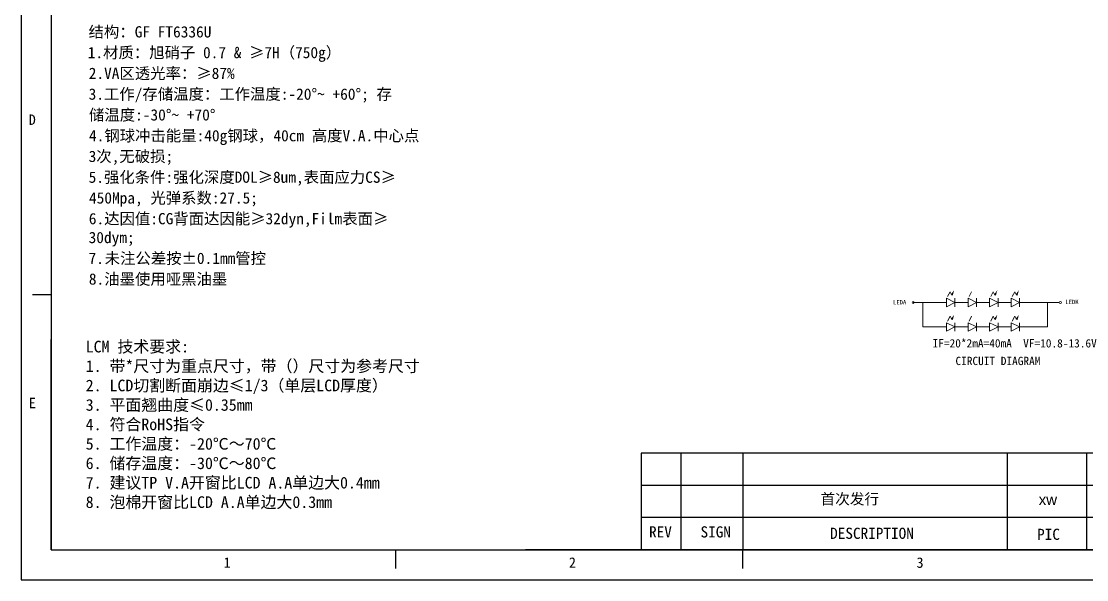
# Model space of a CAD drawing. Header units: millimetres. Extents: x 14394 to 14889, y -3375 to -3031.
# Drawn here: x 14394 to 14642, y -3374.8 to -3244.7 of the extents above; entities that cross this region are included whole.
import ezdxf
from ezdxf.enums import TextEntityAlignment as Align

# ---------------------------------------------------------------- set-up
doc = ezdxf.new("R2010")
doc.units = ezdxf.units.MM
doc.layers.add('DIM', color=3, linetype='Continuous')
doc.layers.add('文字', color=7, linetype='Continuous')
doc.styles.add('C-E02$0$HZ', font='NSimSun.ttf')
doc.styles.get("Standard").update_dxf_attribs({"font": 'SimSun.ttf'})
doc.styles.add('宋体', font='SimSun.ttf', dxfattribs={"height": 3})

msp = doc.modelspace()

# ---------------------------------------------------------------- linework, layer by layer
at = {"color": 7, "linetype": 'Continuous'}
for p, q in [((14393.992, -3030.982), (14393.992, -3374.79)), ((14393.992, -3374.79), (14889.463, -3374.79))]:
    msp.add_line(p, q, dxfattribs=at)
at = {"linetype": 'Continuous'}
for p, q in [((14400.938, -3044.497), (14400.938, -3367.845)), ((14400.938, -3308.431), (14396.597, -3308.431)), ((14400.938, -3367.845), (14882.517, -3367.845)), ((14481.108, -3367.845), (14481.108, -3372.186)), ((14561.873, -3367.845), (14561.873, -3372.186))]:
    msp.add_line(p, q, dxfattribs=at)
at = {"color": 4, "linetype": 'Continuous'}
for p, q in [((14400.938, -3367.845), (14400.938, -3318.807)), ((14660.431, -3345.301), (14538.302, -3345.301)), ((14538.302, -3345.301), (14538.302, -3367.845)), ((14547.549, -3345.301), (14547.549, -3367.845)), ((14561.949, -3345.301), (14561.949, -3367.845)), ((14623.619, -3367.845), (14623.619, -3345.301)), ((14642.025, -3345.301), (14642.025, -3367.845)), ((14660.431, -3352.816), (14538.302, -3352.816)), ((14660.431, -3360.33), (14538.302, -3360.33)), ((14660.431, -3367.845), (14511.405, -3367.845))]:
    msp.add_line(p, q, dxfattribs=at)
at = {"layer": '文字', "color": 2, "lineweight": 9}
for p, q in [((14610.214, -3307.696), (14609.642, -3308.839)), ((14610.214, -3307.696), (14610.614, -3308.498)), ((14615.238, -3307.696), (14614.666, -3308.839)), ((14620.261, -3307.696), (14619.69, -3308.839)), ((14620.261, -3307.696), (14620.662, -3308.497)), ((14625.285, -3307.696), (14624.714, -3308.839)), ((14625.285, -3307.696), (14625.686, -3308.497)), ((14601.63, -3310.211), (14609.385, -3310.211)), ((14603.915, -3315.913), (14603.915, -3310.211)), ((14611.34, -3310.211), (14609.384, -3309.233)), ((14611.34, -3310.211), (14609.384, -3311.188)), ((14609.385, -3311.189), (14609.385, -3309.233)), ((14611.34, -3311.189), (14611.34, -3309.233)), ((14611.34, -3310.211), (14614.408, -3310.211)), ((14614.408, -3311.189), (14614.408, -3309.233)), ((14616.364, -3310.211), (14614.408, -3309.233)), ((14616.364, -3310.211), (14614.408, -3311.188)), ((14616.364, -3311.189), (14616.364, -3309.233)), ((14616.364, -3310.211), (14619.432, -3310.211)), ((14621.388, -3310.21), (14619.432, -3309.232)), ((14619.432, -3311.188), (14619.432, -3309.233)), ((14621.388, -3310.21), (14619.432, -3311.188)), ((14621.388, -3311.188), (14621.388, -3309.233)), ((14621.388, -3310.211), (14624.456, -3310.211)), ((14626.412, -3310.21), (14624.456, -3309.232)), ((14624.456, -3311.188), (14624.456, -3309.233)), ((14626.412, -3310.21), (14624.456, -3311.188)), ((14626.412, -3311.188), (14626.412, -3309.233)), ((14626.412, -3310.211), (14635.634, -3310.211)), ((14632.937, -3315.912), (14632.937, -3310.211)), ((14610.214, -3313.398), (14609.642, -3314.541)), ((14610.214, -3313.398), (14610.614, -3314.199)), ((14615.238, -3313.398), (14614.666, -3314.541)), ((14620.261, -3313.397), (14619.69, -3314.54)), ((14620.261, -3313.397), (14620.662, -3314.199)), ((14625.285, -3313.397), (14624.714, -3314.54)), ((14625.285, -3313.397), (14625.686, -3314.199)), ((14603.915, -3315.913), (14609.385, -3315.913)), ((14611.34, -3315.912), (14609.384, -3314.935)), ((14611.34, -3315.912), (14609.384, -3316.89)), ((14609.385, -3316.891), (14609.385, -3314.935)), ((14611.34, -3316.891), (14611.34, -3314.935)), ((14611.34, -3315.913), (14614.408, -3315.913)), ((14614.408, -3316.891), (14614.408, -3314.935)), ((14616.364, -3315.912), (14614.408, -3314.935)), ((14616.364, -3315.912), (14614.408, -3316.89)), ((14616.364, -3316.891), (14616.364, -3314.935)), ((14616.364, -3315.913), (14619.432, -3315.913)), ((14621.388, -3315.912), (14619.432, -3314.934)), ((14619.432, -3316.89), (14619.432, -3314.935)), ((14621.388, -3315.912), (14619.432, -3316.89)), ((14621.388, -3316.89), (14621.388, -3314.935)), ((14621.388, -3315.912), (14624.456, -3315.912)), ((14626.412, -3315.912), (14624.456, -3314.934)), ((14624.456, -3316.89), (14624.456, -3314.935)), ((14626.412, -3315.912), (14624.456, -3316.89)), ((14626.412, -3316.89), (14626.412, -3314.935)), ((14626.412, -3315.912), (14632.937, -3315.912))]:
    msp.add_line(p, q, dxfattribs=at)
for centre in [(14601.63, -3310.211), (14635.895, -3310.211)]:
    msp.add_circle(centre, 0.261, dxfattribs=at)
for points in [[(14610.853, -3308.599), (14611.179, -3307.368), (14610.39, -3308.367)], [(14620.901, -3308.598), (14621.227, -3307.368), (14620.438, -3308.367)], [(14625.925, -3308.598), (14626.251, -3307.368), (14625.462, -3308.367)], [(14610.853, -3314.3), (14611.179, -3313.07), (14610.39, -3314.069)], [(14620.901, -3314.3), (14621.227, -3313.07), (14620.438, -3314.069)], [(14625.925, -3314.3), (14626.251, -3313.07), (14625.462, -3314.069)]]:
    msp.add_solid(points, dxfattribs=at)

# ---------------------------------------------------------------- texts
at = {"color": 4, "linetype": 'Continuous', "style": '宋体'}
for s, p in [('D', (14395.713, -3268.847)), ('E', (14395.756, -3334.84)), ('1', (14441.097, -3372.013)), ('2', (14521.475, -3372.012)), ('3', (14602.401, -3372.02))]:
    msp.add_text(s, height=2.431, dxfattribs=at).set_placement(p)
for s, height, p in [('REV', 2.6046, (14542.801, -3364.954)), ('SIGN', 2.6046, (14555.664, -3364.954)), ('DESCRIPTION', 2.60461, (14592.045, -3365.282))]:
    msp.add_text(s, height=height, dxfattribs=at).set_placement(p, align=Align.CENTER)
msp.add_text('PIC', height=2.6046, rotation=0.26479, dxfattribs=at).set_placement((14633.154, -3365.517), align=Align.CENTER)
at = {"color": 2, "char_height": 2.50077, "attachment_point": 1, "style": '宋体'}
for s, insert, width in [('\\pi18.1132;{\\C1;首次发行}', (14561.949, -3354.737), 61.67054), ('{\\fArial|b0|i0|c0|p34;\\C1;xw}', (14630.865, -3354.885), 18.4059)]:
    msp.add_mtext(s, dxfattribs=dict(at, insert=insert, width=width))
at = {"layer": 'DIM', "linetype": 'ByBlock', "style": 'C-E02$0$HZ'}
for s, p in [('结构：GF FT6336U', (14409.648, -3248.47)), ('1.材质：旭硝子 0.7 & ≥7H（750g）', (14409.458, -3253.3)), ('2.VA区透光率：≥87%%%', (14409.692, -3258.129)), ('3.工作/存储温度：工作温度:-20°~ +60°; 存', (14409.663, -3262.974)), ('储温度:-30°~ +70°', (14409.751, -3267.818)), ('4.钢球冲击能量:40g钢球，40cm 高度V.A.中心点', (14409.751, -3272.662)), ('3次,无破损;', (14409.663, -3277.477)), ('5.强化条件:强化深度DOL≥8um,表面应力CS≥', (14409.663, -3282.336)), ('450Mpa, 光弹系数:27.5;', (14409.751, -3287.166)), ('6.达因值:CG背面达因能≥32dyn,Film表面≥', (14409.707, -3291.995)), ('30dym;', (14409.663, -3296.385)), ('7.', (14409.648, -3301.229))]:
    msp.add_text(s, height=2.625, dxfattribs=at).set_placement(p)
at = {"layer": 'DIM', "color": 1, "linetype": 'ByBlock', "style": 'C-E02$0$HZ'}
for s, p in [('未注公差按±0.1mm管控', (14413.402, -3301.229)), ('8.油墨使用哑黑油墨', (14409.721, -3306.059))]:
    msp.add_text(s, height=2.625, dxfattribs=at).set_placement(p)
at = {"layer": 'DIM', "lineweight": 0, "insert": (14408.982, -3319.129), "char_height": 2.71658, "width": 117.03622, "attachment_point": 1, "style": '宋体'}
msp.add_mtext('{\\C0;LCM 技术要求:\\P1. 带*尺寸为重点尺寸，带（）尺寸为参考尺寸\\P2. LCD切割断面崩边≤1/3（单层LCD厚度）\\P3. 平面翘曲度≤0.35mm\\P4. 符合RoHS指令\\P5. 工作温度：-20℃～70℃ \\P6. 储存温度：-30℃～80℃\\P7. 建议TP V.A开窗比LCD A.A单边大0.4mm\\P8. 泡棉开窗比LCD A.A单边大0.3mm}', dxfattribs=at)
at = {"layer": '文字', "color": 2, "lineweight": 9}
for s, p in [('LEDA', (14596.957, -3310.645)), ('LEDK', (14637.089, -3310.572))]:
    msp.add_text(s, height=0.98, dxfattribs=at).set_placement(p)
at = {"layer": '文字', "color": 2, "lineweight": 9, "style": '宋体'}
for s, p in [('IF=20*2mA=40mA  VF=10.8-13.6V', (14606.154, -3320.685)), ('CIRCUIT DIAGRAM', (14611.483, -3324.794))]:
    msp.add_text(s, height=1.93766, dxfattribs=at).set_placement(p)

doc.saveas('drawing.dxf')
